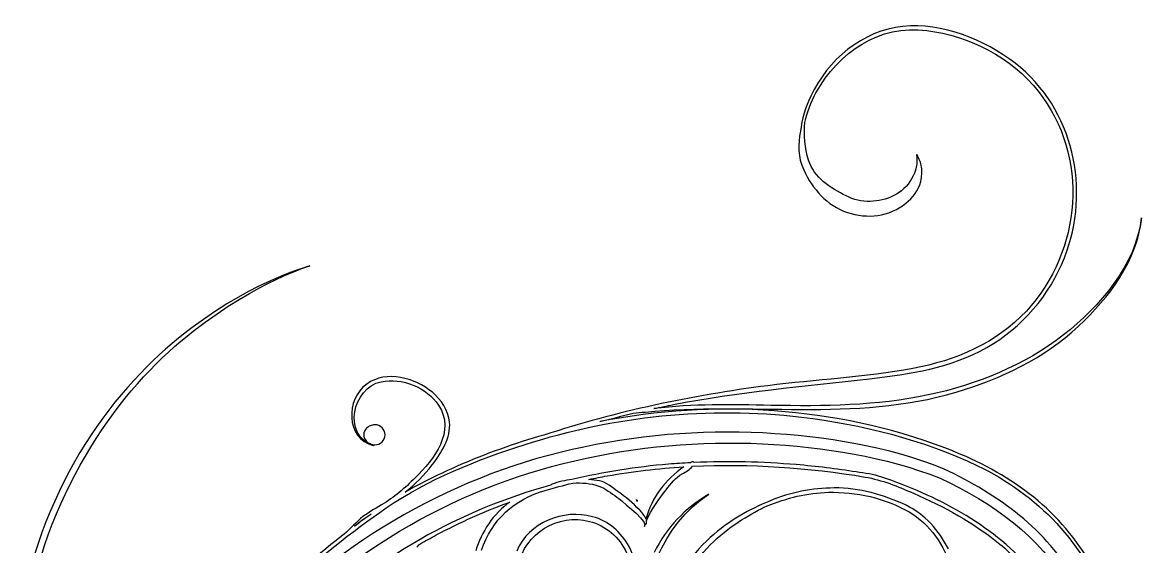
# Model space of a CAD drawing. Extents: x 0 to 115, y 0 to 123.
# Drawn here: x 60.99 to 101.51, y 103.88 to 122.87 of the extents above; entities that cross this region are included whole.
import ezdxf

# ---------------------------------------------------------------- set-up
doc = ezdxf.new("R2010")
doc.units = 0
doc.layers.add('ink_ext_XXXXXX', color=7, linetype='CONTINUOUS')

msp = doc.modelspace()

# ---------------------------------------------------------------- linework, layer by layer
at = {"layer": 'ink_ext_XXXXXX', "color": 7}
for points in [[(83.270369, 105.53733), (83.270369, 105.538741)], [(73.569333, 105.03568), (73.569333, 105.03568)], [(83.565291, 104.881164), (83.565291, 104.881164)]]:
    msp.add_lwpolyline(points, dxfattribs=at)
for points in [[(89.7195, 120.318014), (90.527361, 121.786275), (92.016436, 122.804039), (93.732347, 122.577202)], [(96.929925, 121.3894), (95.824319, 122.248766), (94.291147, 122.870008), (92.868394, 122.726075)], [(92.868394, 122.726075), (91.401897, 122.577202), (90.138952, 121.504405), (89.527941, 120.19313)], [(93.732347, 122.577202), (95.291272, 122.37118), (96.785991, 121.613061), (97.769889, 120.369166)], [(98.714627, 114.346191), (99.679475, 116.802583), (99.054352, 119.7384), (96.929925, 121.3894)], [(97.769889, 120.369166), (99.6255, 118.021783), (99.347864, 114.581141), (97.334561, 112.414733)], [(89.527941, 120.19313), (89.345908, 119.802252), (89.199858, 119.366572), (89.158583, 118.927011)], [(89.319802, 119.247333), (89.394591, 119.621277), (89.536408, 119.984639), (89.7195, 120.318014)], [(89.452094, 117.874322), (89.311689, 118.331522), (89.269355, 118.790839), (89.319802, 119.247333)], [(89.158583, 118.927011), (89.063333, 118.463814), (89.0591, 117.995677), (89.275705, 117.527894)], [(93.362283, 118.070466), (93.457533, 117.482033), (93.058541, 116.842447), (92.540311, 116.59515)], [(93.383097, 118.075758), (93.378864, 118.089164), (93.359461, 118.083872), (93.362283, 118.070466)], [(93.542905, 117.6302), (93.524208, 117.803766), (93.437425, 117.913127), (93.383097, 118.075758)], [(89.275705, 117.527894), (89.598144, 116.82763), (90.112141, 116.240961), (90.858619, 115.98555)], [(90.810289, 116.582097), (90.261014, 116.859733), (89.642947, 117.249905), (89.452094, 117.874322)], [(93.511155, 117.109852), (93.550314, 117.28483), (93.561955, 117.450636), (93.542905, 117.6302)], [(92.968583, 116.316102), (93.222583, 116.522125), (93.437777, 116.784591), (93.511155, 117.109852)], [(92.540311, 116.59515), (91.985039, 116.331625), (91.369089, 116.299522), (90.810289, 116.582097)], [(90.858619, 115.98555), (91.569466, 115.742839), (92.373447, 115.834561), (92.968583, 116.316102)], [(101.498397, 115.786936), (101.307897, 114.08443), (99.983216, 112.572072), (98.683936, 111.553602)], [(99.223333, 111.865811), (100.327527, 112.898039), (101.347761, 114.237536), (101.506864, 115.786936)], [(101.506864, 115.786936), (101.507569, 115.792933), (101.49875, 115.792933), (101.498397, 115.786936)], [(95.906516, 111.094991), (97.177927, 111.818186), (98.179464, 112.982705), (98.714627, 114.346191)], [(71.393047, 114.049152), (71.412802, 114.040333), (69.527911, 113.609591), (67.09445, 111.786436)], [(67.173825, 111.683072), (69.54555, 113.544327), (71.412097, 114.041391), (71.393047, 114.049152)], [(97.334561, 112.414733), (96.239539, 111.23575), (94.778333, 110.625444), (93.220114, 110.333697)], [(94.791739, 109.476447), (96.417691, 109.960105), (97.975911, 110.69988), (99.223333, 111.865811)], [(61.245041, 101.886786), (62.159794, 106.399872), (64.802452, 109.878966), (67.173825, 111.683072)], [(67.09445, 111.786436), (65.89183, 110.876269), (64.583377, 109.599566), (63.476008, 107.9274)], [(98.683936, 111.553602), (97.270355, 110.444469), (95.5361, 109.746675), (93.786322, 109.3752)], [(91.661894, 109.960105), (93.112869, 110.125205), (94.618172, 110.361566), (95.906516, 111.094991)], [(75.832755, 109.470097), (75.200577, 109.993619), (74.179286, 110.284661), (73.455739, 109.7689)], [(93.220114, 110.333697), (91.489386, 110.009494), (89.71703, 109.929766), (87.971133, 109.708927)], [(73.692805, 107.549927), (72.563916, 107.92105), (72.941036, 109.637314), (73.977497, 109.853919)], [(73.977497, 109.853919), (74.728914, 110.011611), (75.634141, 109.649661), (76.05818, 109.003725)], [(84.558714, 109.027008), (86.91033, 109.484561), (89.284877, 109.689172), (91.661894, 109.960105)], [(73.455739, 109.7689), (72.6888, 109.223505), (72.695502, 107.803927), (73.690689, 107.541461)], [(76.452233, 108.391655), (76.402491, 108.812166), (76.155547, 109.203397), (75.832755, 109.470097)], [(87.971133, 109.708927), (85.203944, 109.357561), (82.510133, 108.779005), (79.873472, 107.923872)], [(83.531425, 108.757133), (87.286391, 109.139544), (91.109797, 108.381425), (94.791739, 109.476447)], [(76.05818, 109.003725), (76.679775, 108.059691), (75.888494, 107.041222), (75.20975, 106.370944)], [(94.388866, 107.456089), (90.4053, 108.959627), (86.048494, 109.22033), (81.893477, 108.40753)], [(88.090019, 108.997375), (86.672558, 109.024891), (85.256508, 109.051702), (83.855275, 108.881664)], [(83.855275, 108.881664), (84.089166, 108.932111), (84.323764, 108.980794), (84.558714, 109.027008)], [(93.786322, 109.3752), (91.910602, 108.977619), (89.9989, 108.961039), (88.090019, 108.997375)], [(79.187319, 107.581677), (82.409239, 108.608261), (85.829772, 108.977619), (89.192097, 108.57263)], [(81.893477, 108.40753), (82.296702, 108.514422), (82.700633, 108.616022), (83.10668, 108.71233)], [(83.10668, 108.71233), (83.248144, 108.728205), (83.389608, 108.742669), (83.531425, 108.757133)], [(73.517122, 108.223733), (73.494191, 108.206094), (73.470908, 108.188808), (73.448683, 108.171169)], [(73.578505, 108.25125), (73.557339, 108.243489), (73.536877, 108.235375), (73.517122, 108.223733)], [(73.754189, 108.297111), (73.689983, 108.297111), (73.630011, 108.280883), (73.578505, 108.25125)], [(74.118961, 107.932339), (74.118961, 108.131305), (73.953155, 108.297111), (73.754189, 108.297111)], [(75.821114, 106.838727), (76.142847, 107.260297), (76.518908, 107.831797), (76.452233, 108.391655)], [(89.192097, 108.57263), (91.377908, 108.309811), (93.579241, 107.762652), (95.572083, 106.810505)], [(63.476008, 107.9274), (62.359819, 106.262641), (61.480697, 104.201008), (60.990689, 101.94323)], [(73.448683, 108.171169), (73.385536, 108.108022), (73.349905, 108.021239), (73.349905, 107.932339)], [(73.349905, 107.932339), (73.349905, 107.842733), (73.385536, 107.75595), (73.448683, 107.692802)], [(73.754189, 107.566861), (73.953155, 107.566861), (74.118961, 107.732666), (74.118961, 107.932339)], [(79.873472, 107.923872), (78.8102, 107.620836), (77.767036, 107.247244), (76.754211, 106.804155)], [(87.797214, 107.998308), (85.51333, 108.111197), (83.169475, 107.922461), (80.892294, 107.394)], [(94.355705, 106.691972), (92.319472, 107.512533), (90.077569, 107.87025), (87.797214, 107.998308)], [(80.892294, 107.394), (76.316414, 106.376941), (72.122591, 103.811189), (69.14303, 100.512716)], [(73.448683, 107.692802), (73.485725, 107.656466), (73.529116, 107.629655), (73.578505, 107.613075)], [(73.578505, 107.613075), (73.630011, 107.583441), (73.689983, 107.566861), (73.754189, 107.566861)], [(73.690689, 107.541461), (73.69598, 107.54005), (73.697744, 107.547811), (73.692805, 107.549927)], [(74.165527, 105.282977), (75.690233, 106.319086), (77.438247, 107.023936), (79.187319, 107.581677)], [(80.986839, 106.990069), (83.223097, 107.516061), (85.528852, 107.709383), (87.778164, 107.606725)], [(87.778164, 107.606725), (90.020419, 107.492072), (92.246094, 107.140705), (94.214594, 106.358597)], [(99.506966, 103.523322), (98.312814, 105.444197), (96.466375, 106.671158), (94.388866, 107.456089)], [(69.471114, 100.211797), (72.393525, 103.455589), (76.493861, 105.975833), (80.986839, 106.990069)], [(85.3126, 106.927627), (85.296019, 106.952322), (85.259683, 106.96608), (85.230402, 106.950205)], [(89.004419, 106.850369), (87.777811, 106.953733), (86.543441, 106.98513), (85.3126, 106.927627)], [(74.846389, 105.852008), (75.20728, 106.141991), (75.539597, 106.469016), (75.821114, 106.838727)], [(76.754211, 106.804155), (76.078641, 106.50888), (75.452461, 106.200552), (74.846389, 105.852008)], [(84.384441, 106.867655), (83.206164, 106.766761), (82.034941, 106.581905), (80.886297, 106.307444)], [(82.165116, 106.444675), (83.083397, 106.607658), (84.009439, 106.714902), (84.939008, 106.772758)], [(84.939008, 106.772758), (84.2839, 106.328964), (83.766375, 105.650572), (83.565291, 104.881164)], [(85.178544, 106.920572), (84.913961, 106.906814), (84.649025, 106.890586), (84.384441, 106.867655)], [(84.875508, 106.516289), (85.016619, 106.592841), (85.146441, 106.672569), (85.251922, 106.789691)], [(85.230402, 106.950205), (85.212411, 106.941386), (85.19583, 106.931155), (85.178544, 106.920572)], [(85.251922, 106.789691), (87.33825, 106.894466), (89.438689, 106.748769), (91.498205, 106.401283)], [(91.179647, 106.586139), (90.457511, 106.698322), (89.732552, 106.788986), (89.004419, 106.850369)], [(92.097927, 106.399872), (91.799477, 106.499002), (91.490797, 106.538514), (91.179647, 106.586139)], [(99.086102, 102.671716), (98.10538, 104.464533), (96.3235, 105.770164), (94.355705, 106.691972)], [(95.572083, 106.810505), (97.670758, 105.807911), (99.569761, 103.955475), (100.187122, 101.6663)], [(75.20975, 106.370944), (74.837569, 106.002997), (74.44528, 105.661861), (73.993725, 105.393044)], [(79.91898, 105.916214), (80.247064, 106.013227), (80.578322, 106.101422), (80.911697, 106.182208)], [(80.886297, 106.307444), (80.640411, 106.281339), (80.396289, 106.226305), (80.157105, 106.139522)], [(80.911697, 106.182208), (81.234841, 106.200552), (81.558339, 106.183266), (81.863139, 106.070377)], [(81.493075, 106.313794), (81.716383, 106.360714), (81.940397, 106.404105), (82.165116, 106.444675)], [(81.886775, 106.260525), (81.755894, 106.285572), (81.624308, 106.303211), (81.493075, 106.313794)], [(82.548586, 105.874939), (82.359497, 106.011111), (82.123136, 106.215016), (81.886775, 106.260525)], [(84.299069, 105.94373), (84.457466, 106.149047), (84.643733, 106.389641), (84.875508, 106.516289)], [(91.498205, 106.401283), (92.107452, 106.297919), (92.681422, 106.062264), (93.248336, 105.815319)], [(97.444627, 103.136325), (96.046569, 104.692427), (94.066075, 105.745822), (92.097927, 106.399872)], [(94.214594, 106.358597), (96.118889, 105.48018), (97.869725, 104.204536), (98.799647, 102.516494)], [(80.144758, 106.115886), (78.487761, 105.658333), (76.886855, 105.007458), (75.391783, 104.143152)], [(77.609697, 103.7491), (77.97588, 104.840594), (78.807025, 105.610355), (79.914747, 105.913391)], [(79.914747, 105.913391), (79.916511, 105.914097), (79.917569, 105.915155), (79.91898, 105.916214)], [(80.157105, 106.139522), (80.146875, 106.135289), (80.143347, 106.125058), (80.144758, 106.115886)], [(81.863139, 106.070377), (82.094914, 105.985005), (82.311519, 105.820964), (82.509075, 105.674914)], [(83.32893, 105.212775), (83.095744, 105.459366), (82.823047, 105.675619), (82.548586, 105.874939)], [(83.355741, 100.587858), (83.386433, 102.531664), (84.139614, 104.675847), (85.843883, 105.777219)], [(83.58293, 104.811666), (83.742386, 105.216655), (84.049302, 105.620586), (84.299069, 105.94373)], [(85.838944, 105.786039), (84.983105, 105.261458), (84.30295, 104.581655), (83.861272, 103.668314)], [(85.843883, 105.777219), (85.849175, 105.7811), (85.844236, 105.789214), (85.838944, 105.786039)], [(87.951377, 105.35953), (88.654111, 105.639989), (89.410466, 105.832605), (90.169291, 105.847775)], [(90.380958, 106.006525), (89.587914, 105.999469), (88.790636, 105.849186), (88.059327, 105.5398)], [(90.169291, 105.847775), (91.165536, 105.868589), (92.222458, 105.646339), (93.089586, 105.136927)], [(92.980577, 105.37858), (92.168836, 105.766989), (91.286186, 106.013227), (90.380958, 106.006525)], [(93.248336, 105.815319), (94.354647, 105.333777), (95.434147, 104.742169), (96.369714, 103.974525)], [(73.993725, 105.393044), (73.734433, 105.23888), (73.459972, 105.09283), (73.230666, 104.894216)], [(75.974925, 104.302255), (76.833939, 104.761219), (77.722233, 105.162327), (78.637691, 105.495702)], [(78.637691, 105.495702), (78.044672, 105.075897), (77.602289, 104.406677), (77.40685, 103.728991)], [(82.509075, 105.674914), (82.597622, 105.610355), (83.507789, 104.888572), (83.524722, 104.702658)], [(83.221686, 105.586719), (83.221686, 105.587425), (83.220627, 105.587425), (83.220627, 105.586719)], [(83.220627, 105.586719), (83.220627, 105.581427), (83.221333, 105.578605), (83.221686, 105.574019)], [(83.221686, 105.574019), (83.221333, 105.563436), (83.221686, 105.552147), (83.227683, 105.544739)], [(83.221686, 105.574019), (83.221686, 105.578605), (83.221686, 105.582839), (83.221686, 105.586719)], [(83.25908, 105.538036), (83.231564, 105.539094), (83.223097, 105.547208), (83.221686, 105.574019)], [(83.227683, 105.544739), (83.23368, 105.538036), (83.248144, 105.538036), (83.25908, 105.538036)], [(83.270369, 105.538741), (83.266841, 105.538741), (83.263314, 105.538741), (83.25908, 105.538036)], [(83.25908, 105.538036), (83.262608, 105.538036), (83.26543, 105.53733), (83.270369, 105.53733)], [(88.009233, 105.517222), (87.69773, 105.39128), (87.336839, 105.218772), (86.939258, 104.986997)], [(87.023925, 104.850119), (87.363297, 105.062491), (87.675858, 105.228297), (87.951377, 105.35953)], [(88.059327, 105.5398), (88.042394, 105.533097), (88.026166, 105.52463), (88.009233, 105.517222)], [(94.511986, 103.801664), (94.170497, 104.468414), (93.664614, 105.051555), (92.980577, 105.37858)], [(70.538266, 102.370444), (71.677386, 103.423839), (72.881769, 104.411969), (74.165527, 105.282977)], [(73.017589, 104.621519), (73.192566, 104.769686), (73.36825, 104.917147), (73.569333, 105.03568)], [(73.566864, 105.026508), (73.382008, 104.894216), (73.199622, 104.75875), (73.017589, 104.621519)], [(73.621897, 105.065314), (73.603552, 105.052614), (73.584855, 105.039561), (73.566864, 105.026508)], [(73.569333, 105.03568), (73.586619, 105.045205), (73.603905, 105.055436), (73.621897, 105.065314)], [(81.630658, 104.96583), (80.569502, 105.252639), (79.319964, 104.763336), (78.885694, 103.715586)], [(78.949547, 103.214641), (79.174619, 104.356936), (80.390291, 105.094241), (81.518475, 104.796497)], [(82.952164, 103.887389), (82.665002, 104.399622), (82.206039, 104.811314), (81.630658, 104.96583)], [(83.565291, 104.881164), (83.519783, 105.007811), (83.41148, 105.125639), (83.32893, 105.212775)], [(86.939258, 104.986997), (86.268275, 104.580597), (85.489694, 103.966764), (84.882916, 103.030491)], [(93.089586, 105.136927), (93.8343, 104.700189), (94.388161, 103.917375), (94.611116, 103.086936)], [(73.230666, 104.894216), (72.993247, 104.689252), (72.796397, 104.450069), (72.543102, 104.258511)], [(81.518475, 104.796497), (82.120314, 104.6381), (82.604325, 104.223939), (82.862911, 103.657025)], [(83.509905, 104.668086), (83.505319, 104.664911), (83.5092, 104.657855), (83.514844, 104.659972)], [(83.507436, 104.61658), (83.50673, 104.610583), (83.515902, 104.607408), (83.517314, 104.614464)], [(83.515902, 104.661383), (83.513786, 104.645861), (83.509905, 104.63175), (83.507436, 104.61658)], [(83.519783, 104.677964), (83.517314, 104.674436), (83.514139, 104.670555), (83.509905, 104.668086)], [(83.514844, 104.659972), (83.514844, 104.659972), (83.51555, 104.660677), (83.515902, 104.661383)], [(83.517314, 104.614464), (83.522958, 104.634925), (83.529308, 104.656091), (83.535305, 104.676552)], [(83.524722, 104.702658), (83.522958, 104.694544), (83.521194, 104.68643), (83.519783, 104.677964)], [(83.535305, 104.676552), (83.546594, 104.686783), (83.55753, 104.698072), (83.565997, 104.700189)], [(83.565997, 104.700189), (83.574111, 104.701952), (83.581519, 104.709008), (83.58293, 104.717827)], [(83.58293, 104.717827), (83.588575, 104.749225), (83.587869, 104.780622), (83.58293, 104.811666)], [(85.073064, 102.909136), (85.638919, 103.820008), (86.3794, 104.432783), (87.023925, 104.850119)], [(75.391783, 104.143152), (72.273933, 102.3394), (69.800608, 99.714733), (67.725569, 96.799377)], [(72.542044, 104.2571), (71.515814, 103.452766), (70.537561, 102.58458), (69.611872, 101.667005)], [(72.543102, 104.258511), (72.542044, 104.258511), (72.542044, 104.257805), (72.542044, 104.2571)], [(75.376261, 103.972408), (75.573464, 104.086002), (75.774194, 104.194305), (75.974925, 104.302255)], [(75.272544, 103.858108), (75.303589, 103.891269), (75.338161, 103.931133), (75.376261, 103.972408)], [(83.255552, 102.727455), (83.238972, 103.135619), (83.153952, 103.527908), (82.952164, 103.887389)], [(96.369714, 103.974525), (96.821622, 103.60305), (97.257302, 103.180775), (97.628072, 102.710875)]]:
    msp.add_open_spline(points, degree=3, dxfattribs=at)

doc.saveas('drawing.dxf')
